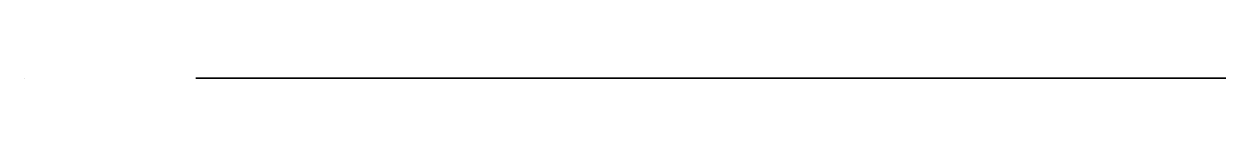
# Model space of a CAD drawing. Header units: inches. Extents: x 0 to 3.5, y 4.5 to 4.5.
import ezdxf

# ---------------------------------------------------------------- set-up
doc = ezdxf.new("R2010")
doc.units = ezdxf.units.IN
doc.header["$MEASUREMENT"] = 0

msp = doc.modelspace()

# ---------------------------------------------------------------- linework, layer by layer
msp.add_line((0, 4.5), (0, 4.5, 2))
at = {"extrusion": (0, -1, 0)}
msp.add_circle((2, 2, -4.5), 1.5, dxfattribs=at)

doc.saveas('drawing.dxf')
